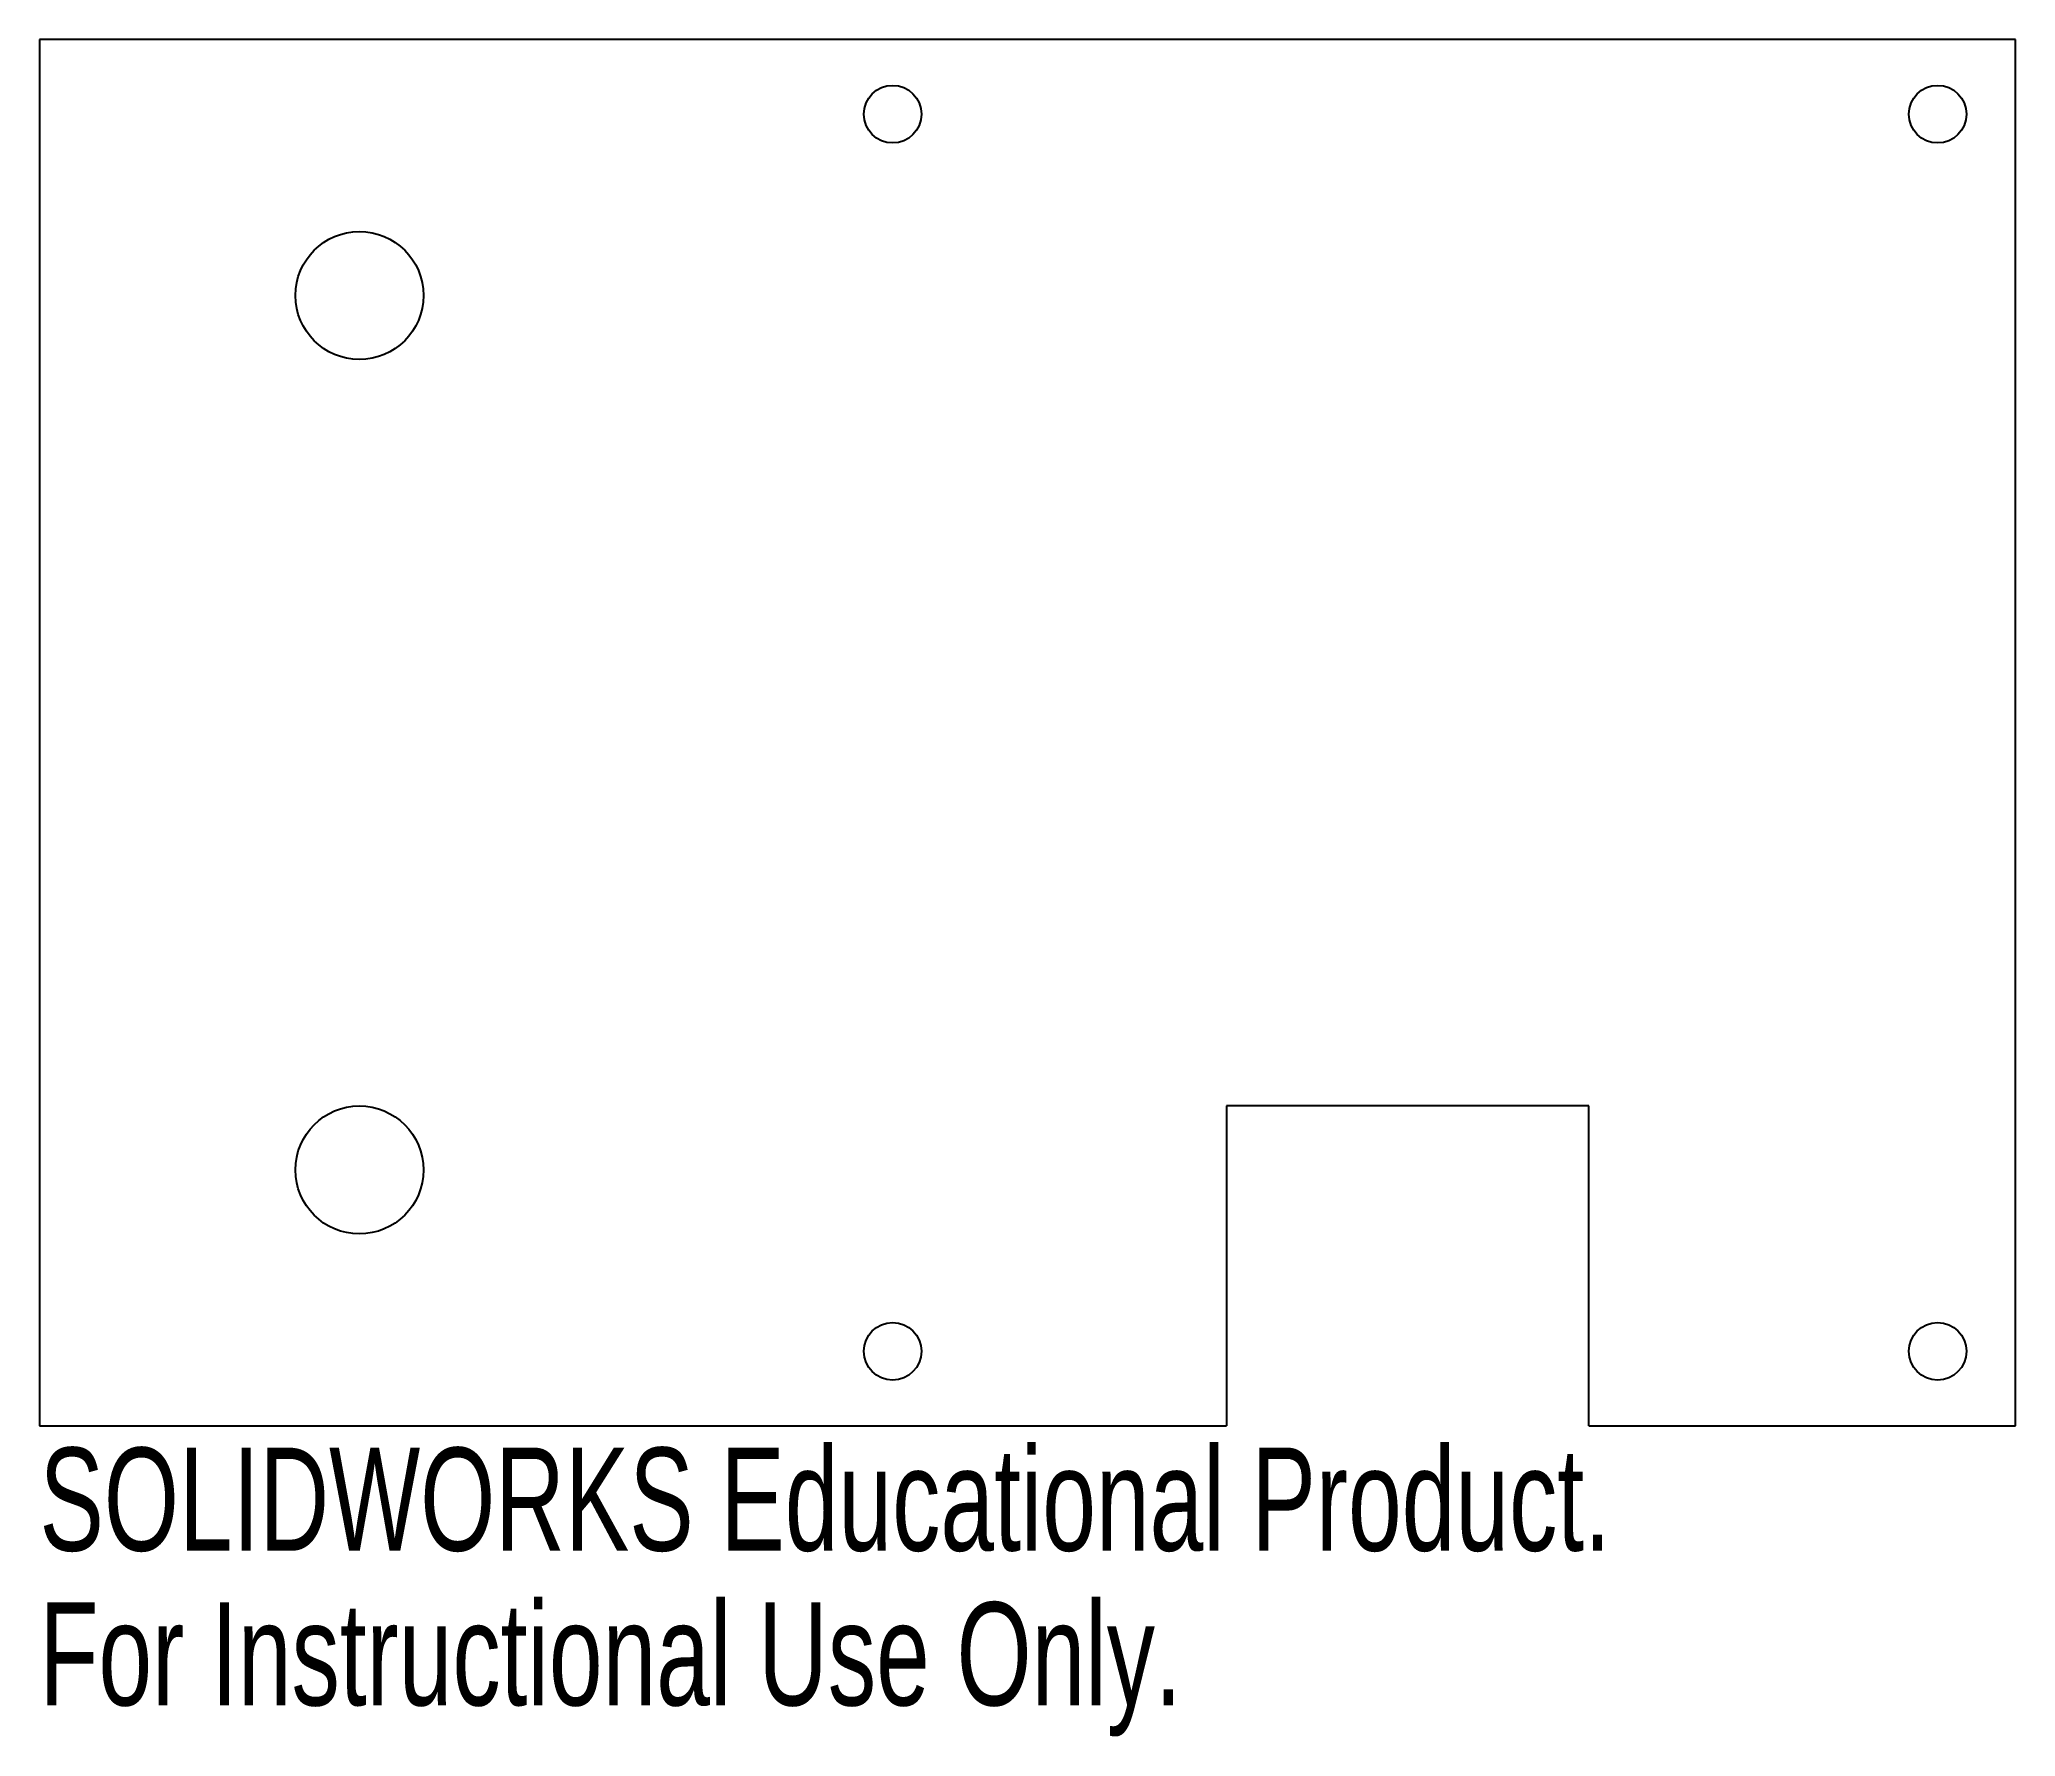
# Model space of a CAD drawing. Header units: millimetres. Extents: x 0 to 92.7, y -14.6 to 65.
import ezdxf

# ---------------------------------------------------------------- set-up
doc = ezdxf.new("R2010")
doc.units = ezdxf.units.MM
doc.styles.add('SLDTEXTSTYLE0', font='TXT', dxfattribs={"width": 0.7})

msp = doc.modelspace()

# ---------------------------------------------------------------- linework, layer by layer
at = {"color": 7, "linetype": 'Continuous', "lineweight": 25}
for p, q in [((0, 65), (0, 0)), ((92.65, 65), (0, 65)), ((92.65, 0), (92.65, 65)), ((72.65, 15), (55.65, 15)), ((55.65, 15), (55.65, 0)), ((72.65, 0), (72.65, 15)), ((0, 0), (55.65, 0)), ((72.65, 0), (92.65, 0))]:
    msp.add_line(p, q, dxfattribs=at)
for centre, radius in [((40, 61.5), 1.35), ((89, 61.5), 1.35), ((15, 53), 3), ((15, 12), 3), ((40, 3.5), 1.35), ((89, 3.5), 1.35)]:
    msp.add_circle(centre, radius, dxfattribs=at)

# ---------------------------------------------------------------- texts
at = {"color": 7, "linetype": 'Continuous', "char_height": 4.83362, "attachment_point": 1, "style": 'SLDTEXTSTYLE0'}
for s, insert in [('SOLIDWORKS Educational Product.', (0, -1.02)), ('For Instructional Use Only.', (0, -8.27))]:
    msp.add_mtext(s, dxfattribs=dict(at, insert=insert))

doc.saveas('drawing.dxf')
